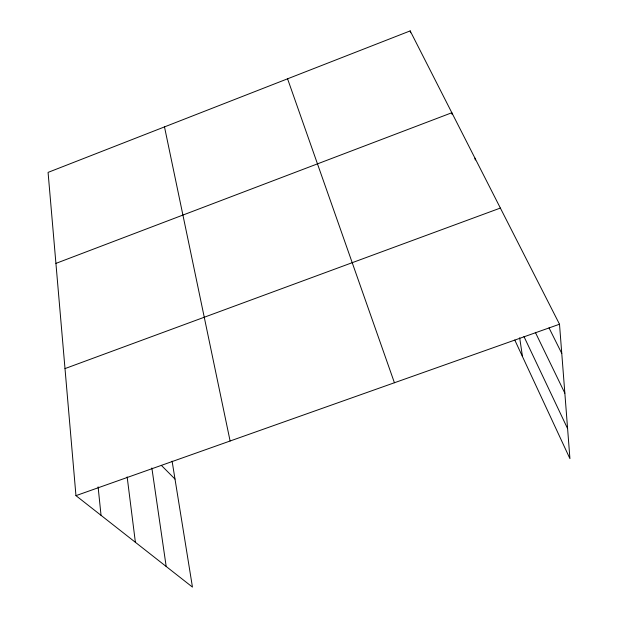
<?xml version="1.0" encoding="UTF-8"?>
<svg xmlns="http://www.w3.org/2000/svg" width="618" height="618" viewBox="0 0 618 618"><rect width="100%" height="100%" fill="white"/><g stroke="black" fill="none" stroke-linecap="round" stroke-linejoin="round"><path stroke-width="0.93" d="M514.779 340.024L569.927 458.649L559.506 324.226L410.182 30.9L48.073 172.391L75.96 495.651L192.453 587.1L172.098 461.128M55.921 263.392L451.843 112.739L452.198 114.616M64.998 368.591L500.371 208.057M75.96 495.651L559.506 324.226M161.375 465.385L174.994 479.074M549.023 327.872L561.77 353.442M535.327 332.329L564.852 393.179M523.956 336.524L567.594 428.614M287.571 78.81L394.423 382.751M410.182 30.9L410.591 32.754M164.496 126.899L230.112 441.005M474.964 158.162L475.288 160.008M519.676 337.807L522.473 356.578M151.858 467.973L166.188 566.482M127.153 476.918L135.388 542.303M98.1 486.853L101.043 515.35"/></g></svg>
